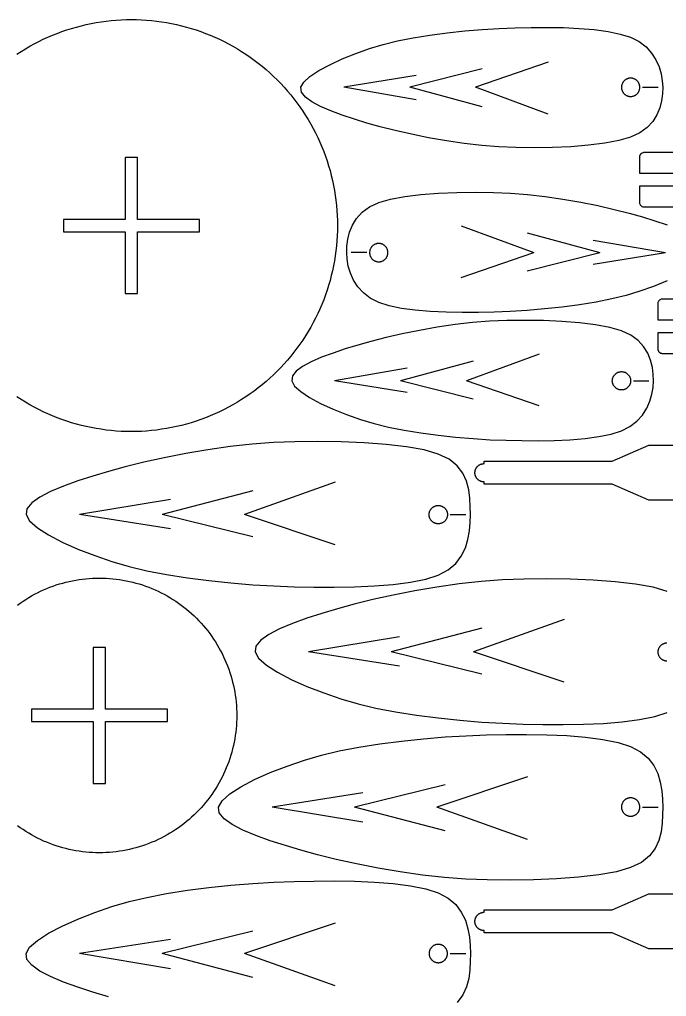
# Model space of a CAD drawing. Header units: millimetres. Extents: x 5 to 580, y 5 to 395.
# Drawn here: x 289.6 to 430.8, y 181.6 to 395 of the extents above; entities that cross this region are included whole.
import ezdxf

# ---------------------------------------------------------------- set-up
doc = ezdxf.new("R2010")
doc.units = ezdxf.units.MM
doc.layers.add('CUT', color=1, linetype='Continuous')
doc.layers.add('ENGRAVE', color=5, linetype='Continuous')

msp = doc.modelspace()

# ---------------------------------------------------------------- linework, layer by layer
at = {"layer": 'CUT'}
for points in [[(289, 387.42), (289.93, 388.02), (290.87, 388.6), (291.82, 389.15), (292.79, 389.69), (293.77, 390.2), (294.76, 390.68), (295.76, 391.14), (296.78, 391.57), (297.8, 391.98), (298.84, 392.37), (299.88, 392.73), (300.94, 393.06), (302, 393.37), (303.07, 393.65), (304.14, 393.91), (305.22, 394.14), (306.31, 394.34), (307.4, 394.51), (308.49, 394.66), (309.59, 394.78), (310.69, 394.88), (311.79, 394.95), (312.9, 394.99), (314, 395), (315.1, 394.99), (316.21, 394.95), (317.31, 394.88), (318.41, 394.78), (319.51, 394.66), (320.6, 394.51), (321.69, 394.34), (322.78, 394.14), (323.86, 393.91), (324.93, 393.65), (326, 393.37), (327.06, 393.06), (328.12, 392.73), (329.16, 392.37), (330.2, 391.98), (331.22, 391.57), (332.24, 391.14), (333.24, 390.68), (334.23, 390.2), (335.21, 389.69), (336.18, 389.15), (337.13, 388.6), (338.07, 388.02), (339, 387.42), (339.91, 386.79), (340.81, 386.14), (341.69, 385.48), (342.55, 384.79), (343.39, 384.07), (344.22, 383.34), (345.03, 382.59), (345.82, 381.82), (346.59, 381.03), (347.34, 380.22), (348.07, 379.39), (348.79, 378.55), (349.48, 377.69), (350.14, 376.81), (350.79, 375.91), (351.42, 375), (352.02, 374.07), (352.6, 373.13), (353.15, 372.18), (353.69, 371.21), (354.2, 370.23), (354.68, 369.24), (355.14, 368.24), (355.57, 367.22), (355.98, 366.2), (356.37, 365.16), (356.73, 364.12), (357.06, 363.06), (357.37, 362), (357.65, 360.93), (357.91, 359.86), (358.14, 358.78), (358.34, 357.69), (358.51, 356.6), (358.66, 355.51), (358.78, 354.41), (358.88, 353.31), (358.95, 352.21), (358.99, 351.1), (359, 350), (358.99, 348.9), (358.95, 347.79), (358.88, 346.69), (358.78, 345.59), (358.66, 344.49), (358.51, 343.4), (358.34, 342.31), (358.14, 341.22), (357.91, 340.14), (357.65, 339.07), (357.37, 338), (357.06, 336.94), (356.73, 335.88), (356.37, 334.84), (355.98, 333.8), (355.57, 332.78), (355.14, 331.76), (354.68, 330.76), (354.2, 329.77), (353.69, 328.79), (353.15, 327.82), (352.6, 326.87), (352.02, 325.93), (351.42, 325), (350.79, 324.09), (350.14, 323.19), (349.48, 322.31), (348.79, 321.45), (348.07, 320.61), (347.34, 319.78), (346.59, 318.97), (345.82, 318.18), (345.03, 317.41), (344.22, 316.66), (343.39, 315.93), (342.55, 315.21), (341.69, 314.52), (340.81, 313.86), (339.91, 313.21), (339, 312.58), (338.07, 311.98), (337.13, 311.4), (336.18, 310.85), (335.21, 310.31), (334.23, 309.8), (333.24, 309.32), (332.24, 308.86), (331.22, 308.43), (330.2, 308.02), (329.16, 307.63), (328.12, 307.27), (327.06, 306.94), (326, 306.63), (324.93, 306.35), (323.86, 306.09), (322.78, 305.86), (321.69, 305.66), (320.6, 305.49), (319.51, 305.34), (318.41, 305.22), (317.31, 305.12), (316.21, 305.05), (315.1, 305.01), (314, 305), (312.9, 305.01), (311.79, 305.05), (310.69, 305.12), (309.59, 305.22), (308.49, 305.34), (307.4, 305.49), (306.31, 305.66), (305.22, 305.86), (304.14, 306.09), (303.07, 306.35), (302, 306.63), (300.94, 306.94), (299.88, 307.27), (298.84, 307.63), (297.8, 308.02), (296.78, 308.43), (295.76, 308.86), (294.76, 309.32), (293.77, 309.8), (292.79, 310.31), (291.82, 310.85), (290.87, 311.4), (289.93, 311.98), (289, 312.58)], [(453, 361.35), (425, 361.35), (425, 365), (425, 365.1), (425.02, 365.2), (425.04, 365.29), (425.08, 365.38), (425.12, 365.47), (425.17, 365.56), (425.23, 365.63), (425.29, 365.71), (425.37, 365.77), (425.44, 365.83), (425.53, 365.88), (425.62, 365.92), (425.71, 365.96), (425.8, 365.98), (425.9, 366), (426, 366), (496.98, 366)], [(496.98, 354), (426, 354), (425.9, 354), (425.8, 354.02), (425.71, 354.04), (425.62, 354.08), (425.53, 354.12), (425.44, 354.17), (425.37, 354.23), (425.29, 354.29), (425.23, 354.37), (425.17, 354.44), (425.12, 354.53), (425.08, 354.62), (425.04, 354.71), (425.02, 354.8), (425, 354.9), (425, 355), (425, 358.65), (453, 358.65)], [(430.96, 337.89), (428.02, 336.7), (424.99, 335.64), (422, 334.73), (418.89, 333.96), (415.48, 333.28), (411.83, 332.69), (408.05, 332.19), (404.21, 331.78), (400.4, 331.46), (396.7, 331.23), (393.2, 331.09), (389.75, 331.02), (386.22, 331), (382.69, 331.06), (379.24, 331.22), (375.96, 331.49), (372.94, 331.89), (370.25, 332.45), (368, 333.17), (366.16, 334.11), (364.64, 335.28), (363.43, 336.62), (362.49, 338.08), (361.8, 339.61), (361.34, 341.15), (361.08, 342.66), (361, 344.09), (361.06, 345.51), (361.25, 347.03), (361.64, 348.57), (362.26, 350.1), (363.16, 351.56), (364.39, 352.9), (365.99, 354.07), (368, 355.01), (370.56, 355.74), (373.67, 356.32), (377.2, 356.76), (381.04, 357.06), (385.04, 357.23), (389.09, 357.29), (393.05, 357.24), (396.8, 357.09), (400.5, 356.81), (404.34, 356.36), (408.23, 355.79), (412.1, 355.11), (415.85, 354.35), (419.41, 353.54), (422.69, 352.71), (425.6, 351.89), (428.31, 351.05), (430.97, 350.16)], [(457, 329.35), (429, 329.35), (429, 333), (429, 333.1), (429.02, 333.2), (429.04, 333.29), (429.08, 333.38), (429.12, 333.47), (429.17, 333.56), (429.23, 333.63), (429.29, 333.71), (429.37, 333.77), (429.44, 333.83), (429.53, 333.88), (429.62, 333.92), (429.71, 333.96), (429.8, 333.98), (429.9, 334), (430, 334), (500.98, 334)], [(500.98, 322), (430, 322), (429.9, 322), (429.8, 322.02), (429.71, 322.04), (429.62, 322.08), (429.53, 322.12), (429.44, 322.17), (429.37, 322.23), (429.29, 322.29), (429.23, 322.37), (429.17, 322.44), (429.12, 322.53), (429.08, 322.62), (429.04, 322.71), (429.02, 322.8), (429, 322.9), (429, 323), (429, 326.65), (457, 326.65)], [(513, 290), (427, 290), (419, 293.5), (391, 293.5), (391, 294), (390.93, 294), (390.87, 294), (390.8, 294.01), (390.74, 294.02), (390.67, 294.03), (390.61, 294.04), (390.55, 294.05), (390.48, 294.07), (390.42, 294.09), (390.36, 294.11), (390.3, 294.13), (390.23, 294.15), (390.17, 294.18), (390.12, 294.21), (390.06, 294.24), (390, 294.27), (389.94, 294.3), (389.89, 294.34), (389.84, 294.37), (389.78, 294.41), (389.73, 294.45), (389.68, 294.5), (389.63, 294.54), (389.59, 294.59), (389.54, 294.63), (389.5, 294.68), (389.45, 294.73), (389.41, 294.78), (389.37, 294.84), (389.34, 294.89), (389.3, 294.94), (389.27, 295), (389.24, 295.06), (389.21, 295.12), (389.18, 295.17), (389.15, 295.23), (389.13, 295.3), (389.11, 295.36), (389.09, 295.42), (389.07, 295.48), (389.05, 295.55), (389.04, 295.61), (389.03, 295.67), (389.02, 295.74), (389.01, 295.8), (389, 295.87), (389, 295.93), (389, 296), (389, 296.07), (389, 296.13), (389.01, 296.2), (389.02, 296.26), (389.03, 296.33), (389.04, 296.39), (389.05, 296.45), (389.07, 296.52), (389.09, 296.58), (389.11, 296.64), (389.13, 296.7), (389.15, 296.77), (389.18, 296.83), (389.21, 296.88), (389.24, 296.94), (389.27, 297), (389.3, 297.06), (389.34, 297.11), (389.37, 297.16), (389.41, 297.22), (389.45, 297.27), (389.5, 297.32), (389.54, 297.37), (389.59, 297.41), (389.63, 297.46), (389.68, 297.5), (389.73, 297.55), (389.78, 297.59), (389.84, 297.63), (389.89, 297.66), (389.94, 297.7), (390, 297.73), (390.06, 297.76), (390.12, 297.79), (390.17, 297.82), (390.23, 297.85), (390.3, 297.87), (390.36, 297.89), (390.42, 297.91), (390.48, 297.93), (390.55, 297.95), (390.61, 297.96), (390.67, 297.97), (390.74, 297.98), (390.8, 297.99), (390.87, 298), (390.93, 298), (391, 298), (391, 298.5), (419, 298.5), (427, 302), (513, 302)], [(289.13, 267.1), (289.73, 267.53), (290.33, 267.94), (290.95, 268.35), (291.58, 268.73), (292.21, 269.1), (292.86, 269.46), (293.51, 269.8), (294.17, 270.12), (294.84, 270.43), (295.52, 270.72), (296.2, 270.99), (296.89, 271.25), (297.59, 271.49), (298.29, 271.71), (299, 271.91), (299.71, 272.1), (300.43, 272.27), (301.15, 272.42), (301.87, 272.56), (302.6, 272.68), (303.33, 272.77), (304.06, 272.86), (304.79, 272.92), (305.53, 272.96), (306.26, 272.99), (307, 273), (307.74, 272.99), (308.47, 272.96), (309.21, 272.92), (309.94, 272.86), (310.67, 272.77), (311.4, 272.68), (312.13, 272.56), (312.85, 272.42), (313.57, 272.27), (314.29, 272.1), (315, 271.91), (315.71, 271.71), (316.41, 271.49), (317.11, 271.25), (317.8, 270.99), (318.48, 270.72), (319.16, 270.43), (319.83, 270.12), (320.49, 269.8), (321.14, 269.46), (321.79, 269.1), (322.42, 268.73), (323.05, 268.35), (323.67, 267.94), (324.27, 267.53), (324.87, 267.1), (325.46, 266.65), (326.03, 266.19), (326.6, 265.72), (327.15, 265.23), (327.69, 264.73), (328.21, 264.21), (328.73, 263.69), (329.23, 263.15), (329.72, 262.6), (330.19, 262.03), (330.65, 261.46), (331.1, 260.87), (331.53, 260.27), (331.94, 259.67), (332.35, 259.05), (332.73, 258.42), (333.1, 257.79), (333.46, 257.14), (333.8, 256.49), (334.12, 255.83), (334.43, 255.16), (334.72, 254.48), (334.99, 253.8), (335.25, 253.11), (335.49, 252.41), (335.71, 251.71), (335.91, 251), (336.1, 250.29), (336.27, 249.57), (336.42, 248.85), (336.56, 248.13), (336.68, 247.4), (336.77, 246.67), (336.86, 245.94), (336.92, 245.21), (336.96, 244.47), (336.99, 243.74), (337, 243), (336.99, 242.26), (336.96, 241.53), (336.92, 240.79), (336.86, 240.06), (336.77, 239.33), (336.68, 238.6), (336.56, 237.87), (336.42, 237.15), (336.27, 236.43), (336.1, 235.71), (335.91, 235), (335.71, 234.29), (335.49, 233.59), (335.25, 232.89), (334.99, 232.2), (334.72, 231.52), (334.43, 230.84), (334.12, 230.17), (333.8, 229.51), (333.46, 228.86), (333.1, 228.21), (332.73, 227.58), (332.35, 226.95), (331.94, 226.33), (331.53, 225.73), (331.1, 225.13), (330.65, 224.54), (330.19, 223.97), (329.72, 223.4), (329.23, 222.85), (328.73, 222.31), (328.21, 221.79), (327.69, 221.27), (327.15, 220.77), (326.6, 220.28), (326.03, 219.81), (325.46, 219.35), (324.87, 218.9), (324.27, 218.47), (323.67, 218.06), (323.05, 217.65), (322.42, 217.27), (321.79, 216.9), (321.14, 216.54), (320.49, 216.2), (319.83, 215.88), (319.16, 215.57), (318.48, 215.28), (317.8, 215.01), (317.11, 214.75), (316.41, 214.51), (315.71, 214.29), (315, 214.09), (314.29, 213.9), (313.57, 213.73), (312.85, 213.58), (312.13, 213.44), (311.4, 213.32), (310.67, 213.23), (309.94, 213.14), (309.21, 213.08), (308.47, 213.04), (307.74, 213.01), (307, 213), (306.26, 213.01), (305.53, 213.04), (304.79, 213.08), (304.06, 213.14), (303.33, 213.23), (302.6, 213.32), (301.87, 213.44), (301.15, 213.58), (300.43, 213.73), (299.71, 213.9), (299, 214.09), (298.29, 214.29), (297.59, 214.51), (296.89, 214.75), (296.2, 215.01), (295.52, 215.28), (294.84, 215.57), (294.17, 215.88), (293.51, 216.2), (292.86, 216.54), (292.21, 216.9), (291.58, 217.27), (290.95, 217.65), (290.33, 218.06), (289.73, 218.47), (289.13, 218.9)], [(431, 270.09), (427.89, 270.98), (424.04, 271.68), (419.62, 272.21), (414.81, 272.57), (409.77, 272.78), (404.68, 272.85), (399.7, 272.79), (395, 272.61), (390.38, 272.26), (385.58, 271.73), (380.71, 271.03), (375.88, 270.21), (371.18, 269.29), (366.73, 268.31), (362.64, 267.31), (359, 266.31), (355.61, 265.29), (352.29, 264.21), (349.15, 263.08), (346.34, 261.9), (343.99, 260.68), (342.23, 259.43), (341.19, 258.15), (341, 256.86), (341.78, 255.48), (343.46, 253.99), (345.88, 252.44), (348.88, 250.87), (352.29, 249.35), (355.98, 247.91), (359.76, 246.62), (363.5, 245.52), (367.38, 244.59), (371.66, 243.77), (376.21, 243.05), (380.94, 242.45), (385.74, 241.95), (390.5, 241.56), (395.12, 241.28), (399.5, 241.11), (403.82, 241.02), (408.27, 241), (412.72, 241.08), (417.06, 241.27), (421.18, 241.59), (424.95, 242.08), (428.27, 242.75), (431, 243.63)], [(430.9, 254.86), (430.8, 254.87), (430.71, 254.88), (430.61, 254.9), (430.51, 254.92), (430.42, 254.94), (430.33, 254.98), (430.23, 255.01), (430.14, 255.05), (430.06, 255.09), (429.97, 255.14), (429.89, 255.2), (429.81, 255.25), (429.73, 255.31), (429.66, 255.38), (429.59, 255.44), (429.52, 255.52), (429.45, 255.59), (429.39, 255.67), (429.34, 255.75), (429.28, 255.83), (429.24, 255.92), (429.19, 256), (429.15, 256.09), (429.12, 256.18), (429.09, 256.28), (429.06, 256.37), (429.04, 256.47), (429.02, 256.56), (429.01, 256.66), (429, 256.76), (429, 256.86), (429, 256.96), (429.01, 257.05), (429.02, 257.15), (429.04, 257.25), (429.06, 257.34), (429.09, 257.44), (429.12, 257.53), (429.15, 257.62), (429.19, 257.71), (429.24, 257.8), (429.28, 257.89), (429.34, 257.97), (429.39, 258.05), (429.45, 258.13), (429.52, 258.2), (429.59, 258.27), (429.66, 258.34), (429.73, 258.4), (429.81, 258.46), (429.89, 258.52), (429.97, 258.57), (430.06, 258.62), (430.14, 258.67), (430.23, 258.71), (430.33, 258.74), (430.42, 258.77), (430.51, 258.8), (430.61, 258.82), (430.71, 258.84), (430.8, 258.85), (430.9, 258.86)], [(309, 181.54), (305.61, 182.56), (302.29, 183.64), (299.15, 184.77), (296.34, 185.95), (293.99, 187.17), (292.23, 188.42), (291.19, 189.7), (291, 190.99), (291.78, 192.37), (293.46, 193.86), (295.88, 195.41), (298.88, 196.98), (302.29, 198.5), (305.98, 199.94), (309.76, 201.23), (313.5, 202.33), (317.38, 203.26), (321.66, 204.08), (326.21, 204.8), (330.94, 205.4), (335.74, 205.9), (340.5, 206.29), (345.12, 206.57), (349.5, 206.74), (353.82, 206.83), (358.27, 206.85), (362.72, 206.77), (367.06, 206.58), (371.18, 206.26), (374.95, 205.77), (378.27, 205.1), (381, 204.22), (383.14, 203.08), (384.8, 201.67), (386.03, 200.04), (386.91, 198.28), (387.48, 196.42), (387.81, 194.55), (387.96, 192.72), (388, 190.99), (387.99, 189.26), (387.91, 187.43), (387.67, 185.56), (387.19, 183.71), (386.36, 181.94), (385.12, 180.32)], [(513, 192), (427, 192), (419, 195.5), (391, 195.5), (391, 196), (390.93, 196), (390.87, 196), (390.8, 196.01), (390.74, 196.02), (390.67, 196.03), (390.61, 196.04), (390.55, 196.05), (390.48, 196.07), (390.42, 196.09), (390.36, 196.11), (390.3, 196.13), (390.23, 196.15), (390.17, 196.18), (390.12, 196.21), (390.06, 196.24), (390, 196.27), (389.94, 196.3), (389.89, 196.34), (389.84, 196.37), (389.78, 196.41), (389.73, 196.45), (389.68, 196.5), (389.63, 196.54), (389.59, 196.59), (389.54, 196.63), (389.5, 196.68), (389.45, 196.73), (389.41, 196.78), (389.37, 196.84), (389.34, 196.89), (389.3, 196.94), (389.27, 197), (389.24, 197.06), (389.21, 197.12), (389.18, 197.17), (389.15, 197.23), (389.13, 197.3), (389.11, 197.36), (389.09, 197.42), (389.07, 197.48), (389.05, 197.55), (389.04, 197.61), (389.03, 197.67), (389.02, 197.74), (389.01, 197.8), (389, 197.87), (389, 197.93), (389, 198), (389, 198.07), (389, 198.13), (389.01, 198.2), (389.02, 198.26), (389.03, 198.33), (389.04, 198.39), (389.05, 198.45), (389.07, 198.52), (389.09, 198.58), (389.11, 198.64), (389.13, 198.7), (389.15, 198.77), (389.18, 198.83), (389.21, 198.88), (389.24, 198.94), (389.27, 199), (389.3, 199.06), (389.34, 199.11), (389.37, 199.16), (389.41, 199.22), (389.45, 199.27), (389.5, 199.32), (389.54, 199.37), (389.59, 199.41), (389.63, 199.46), (389.68, 199.5), (389.73, 199.55), (389.78, 199.59), (389.84, 199.63), (389.89, 199.66), (389.94, 199.7), (390, 199.73), (390.06, 199.76), (390.12, 199.79), (390.17, 199.82), (390.23, 199.85), (390.3, 199.87), (390.36, 199.89), (390.42, 199.91), (390.48, 199.93), (390.55, 199.95), (390.61, 199.96), (390.67, 199.97), (390.74, 199.98), (390.8, 199.99), (390.87, 200), (390.93, 200), (391, 200), (391, 200.5), (419, 200.5), (427, 204), (513, 204)]]:
    msp.add_lwpolyline(points, dxfattribs=at)
for points in [[(401.25, 393.27), (404.78, 393.29), (408.31, 393.23), (411.76, 393.07), (415.04, 392.8), (418.06, 392.39), (420.75, 391.84), (423, 391.12), (424.84, 390.18), (426.36, 389.01), (427.57, 387.67), (428.51, 386.21), (429.2, 384.68), (429.66, 383.14), (429.92, 381.62), (430, 380.2), (429.94, 378.77), (429.75, 377.26), (429.36, 375.72), (428.74, 374.19), (427.84, 372.73), (426.61, 371.39), (425.01, 370.22), (423, 369.28), (420.44, 368.55), (417.33, 367.97), (413.8, 367.53), (409.96, 367.23), (405.96, 367.06), (401.91, 367), (397.95, 367.05), (394.2, 367.2), (390.5, 367.48), (386.66, 367.93), (382.77, 368.5), (378.9, 369.18), (375.15, 369.94), (371.59, 370.75), (368.31, 371.57), (365.4, 372.4), (362.69, 373.24), (360.03, 374.13), (357.52, 375.07), (355.27, 376.04), (353.39, 377.05), (351.98, 378.08), (351.15, 379.13), (351, 380.2), (351.63, 381.33), (352.97, 382.56), (354.9, 383.85), (357.3, 385.14), (360.04, 386.4), (362.98, 387.58), (366.01, 388.65), (369, 389.56), (372.11, 390.33), (375.52, 391.01), (379.17, 391.59), (382.95, 392.09), (386.79, 392.5), (390.6, 392.83), (394.3, 393.06), (397.8, 393.2)], [(421, 380.1), (421.01, 380), (421.02, 379.91), (421.04, 379.81), (421.06, 379.71), (421.09, 379.62), (421.12, 379.53), (421.15, 379.43), (421.19, 379.34), (421.24, 379.26), (421.28, 379.17), (421.34, 379.09), (421.39, 379.01), (421.45, 378.93), (421.52, 378.86), (421.59, 378.78), (421.66, 378.72), (421.73, 378.65), (421.81, 378.59), (421.89, 378.54), (421.97, 378.48), (422.06, 378.44), (422.14, 378.39), (422.23, 378.35), (422.33, 378.32), (422.42, 378.29), (422.51, 378.26), (422.61, 378.24), (422.71, 378.22), (422.8, 378.21), (422.9, 378.2), (423, 378.2), (423.1, 378.2), (423.2, 378.21), (423.29, 378.22), (423.39, 378.24), (423.49, 378.26), (423.58, 378.29), (423.67, 378.32), (423.77, 378.35), (423.86, 378.39), (423.94, 378.44), (424.03, 378.48), (424.11, 378.54), (424.19, 378.59), (424.27, 378.65), (424.34, 378.72), (424.41, 378.78), (424.48, 378.86), (424.55, 378.93), (424.61, 379.01), (424.66, 379.09), (424.72, 379.17), (424.76, 379.26), (424.81, 379.34), (424.85, 379.43), (424.88, 379.53), (424.91, 379.62), (424.94, 379.71), (424.96, 379.81), (424.98, 379.91), (424.99, 380), (425, 380.1), (425, 380.2), (425, 380.3), (424.99, 380.4), (424.98, 380.49), (424.96, 380.59), (424.94, 380.69), (424.91, 380.78), (424.88, 380.87), (424.85, 380.96), (424.81, 381.05), (424.76, 381.14), (424.72, 381.23), (424.66, 381.31), (424.61, 381.39), (424.55, 381.47), (424.48, 381.54), (424.41, 381.61), (424.34, 381.68), (424.27, 381.75), (424.19, 381.81), (424.11, 381.86), (424.03, 381.91), (423.94, 381.96), (423.86, 382.01), (423.77, 382.05), (423.67, 382.08), (423.58, 382.11), (423.49, 382.14), (423.39, 382.16), (423.29, 382.18), (423.2, 382.19), (423.1, 382.2), (423, 382.2), (422.9, 382.2), (422.8, 382.19), (422.71, 382.18), (422.61, 382.16), (422.51, 382.14), (422.42, 382.11), (422.33, 382.08), (422.23, 382.05), (422.14, 382.01), (422.06, 381.96), (421.97, 381.91), (421.89, 381.86), (421.81, 381.81), (421.73, 381.75), (421.66, 381.68), (421.59, 381.61), (421.52, 381.54), (421.45, 381.47), (421.39, 381.39), (421.34, 381.31), (421.28, 381.23), (421.24, 381.14), (421.19, 381.05), (421.15, 380.96), (421.12, 380.87), (421.09, 380.78), (421.06, 380.69), (421.04, 380.59), (421.02, 380.49), (421.01, 380.4), (421, 380.3), (421, 380.2)], [(315.35, 351.35), (315.35, 364.85), (312.65, 364.85), (312.65, 351.35), (299.15, 351.35), (299.15, 348.65), (312.65, 348.65), (312.65, 335.15), (315.35, 335.15), (315.35, 348.65), (328.85, 348.65), (328.85, 351.35)], [(370, 344.19), (369.99, 344.29), (369.98, 344.38), (369.96, 344.48), (369.94, 344.58), (369.91, 344.67), (369.88, 344.76), (369.85, 344.85), (369.81, 344.94), (369.76, 345.03), (369.72, 345.12), (369.66, 345.2), (369.61, 345.28), (369.55, 345.36), (369.48, 345.43), (369.41, 345.5), (369.34, 345.57), (369.27, 345.64), (369.19, 345.7), (369.11, 345.75), (369.03, 345.8), (368.94, 345.85), (368.86, 345.9), (368.77, 345.94), (368.67, 345.97), (368.58, 346), (368.49, 346.03), (368.39, 346.05), (368.29, 346.07), (368.2, 346.08), (368.1, 346.09), (368, 346.09), (367.9, 346.09), (367.8, 346.08), (367.71, 346.07), (367.61, 346.05), (367.51, 346.03), (367.42, 346), (367.33, 345.97), (367.23, 345.94), (367.14, 345.9), (367.06, 345.85), (366.97, 345.8), (366.89, 345.75), (366.81, 345.7), (366.73, 345.64), (366.66, 345.57), (366.59, 345.5), (366.52, 345.43), (366.45, 345.36), (366.39, 345.28), (366.34, 345.2), (366.28, 345.12), (366.24, 345.03), (366.19, 344.94), (366.15, 344.85), (366.12, 344.76), (366.09, 344.67), (366.06, 344.58), (366.04, 344.48), (366.02, 344.38), (366.01, 344.29), (366, 344.19), (366, 344.09), (366, 343.99), (366.01, 343.89), (366.02, 343.8), (366.04, 343.7), (366.06, 343.6), (366.09, 343.51), (366.12, 343.42), (366.15, 343.32), (366.19, 343.23), (366.24, 343.15), (366.28, 343.06), (366.34, 342.98), (366.39, 342.9), (366.45, 342.82), (366.52, 342.75), (366.59, 342.68), (366.66, 342.61), (366.73, 342.54), (366.81, 342.48), (366.89, 342.43), (366.97, 342.37), (367.06, 342.33), (367.14, 342.28), (367.23, 342.24), (367.33, 342.21), (367.42, 342.18), (367.51, 342.15), (367.61, 342.13), (367.71, 342.11), (367.8, 342.1), (367.9, 342.09), (368, 342.09), (368.1, 342.09), (368.2, 342.1), (368.29, 342.11), (368.39, 342.13), (368.49, 342.15), (368.58, 342.18), (368.67, 342.21), (368.77, 342.24), (368.86, 342.28), (368.94, 342.33), (369.03, 342.37), (369.11, 342.43), (369.19, 342.48), (369.27, 342.54), (369.34, 342.61), (369.41, 342.68), (369.48, 342.75), (369.55, 342.82), (369.61, 342.9), (369.66, 342.98), (369.72, 343.06), (369.76, 343.15), (369.81, 343.23), (369.85, 343.32), (369.88, 343.42), (369.91, 343.51), (369.94, 343.6), (369.96, 343.7), (369.98, 343.8), (369.99, 343.89), (370, 343.99), (370, 344.09)], [(399.25, 303.02), (402.78, 303), (406.31, 303.06), (409.76, 303.22), (413.04, 303.49), (416.06, 303.89), (418.75, 304.45), (421, 305.17), (422.84, 306.11), (424.36, 307.28), (425.57, 308.62), (426.51, 310.08), (427.2, 311.61), (427.66, 313.15), (427.92, 314.66), (428, 316.09), (427.94, 317.51), (427.75, 319.03), (427.36, 320.57), (426.74, 322.1), (425.84, 323.56), (424.61, 324.9), (423.01, 326.07), (421, 327.01), (418.44, 327.74), (415.33, 328.32), (411.8, 328.76), (407.96, 329.06), (403.96, 329.23), (399.91, 329.29), (395.95, 329.24), (392.2, 329.09), (388.5, 328.81), (384.66, 328.36), (380.77, 327.79), (376.9, 327.11), (373.15, 326.35), (369.59, 325.54), (366.31, 324.71), (363.4, 323.89), (360.69, 323.05), (358.03, 322.16), (355.52, 321.22), (353.27, 320.25), (351.39, 319.24), (349.98, 318.21), (349.15, 317.16), (349, 316.09), (349.63, 314.95), (350.97, 313.73), (352.9, 312.44), (355.3, 311.15), (358.04, 309.89), (360.98, 308.7), (364.01, 307.64), (367, 306.73), (370.11, 305.96), (373.52, 305.28), (377.17, 304.69), (380.95, 304.19), (384.79, 303.78), (388.6, 303.46), (392.3, 303.23), (395.8, 303.09)], [(419, 316.19), (419.01, 316.29), (419.02, 316.38), (419.04, 316.48), (419.06, 316.58), (419.09, 316.67), (419.12, 316.76), (419.15, 316.85), (419.19, 316.94), (419.24, 317.03), (419.28, 317.12), (419.34, 317.2), (419.39, 317.28), (419.45, 317.36), (419.52, 317.43), (419.59, 317.5), (419.66, 317.57), (419.73, 317.64), (419.81, 317.7), (419.89, 317.75), (419.97, 317.8), (420.06, 317.85), (420.14, 317.9), (420.23, 317.94), (420.33, 317.97), (420.42, 318), (420.51, 318.03), (420.61, 318.05), (420.71, 318.07), (420.8, 318.08), (420.9, 318.09), (421, 318.09), (421.1, 318.09), (421.2, 318.08), (421.29, 318.07), (421.39, 318.05), (421.49, 318.03), (421.58, 318), (421.67, 317.97), (421.77, 317.94), (421.86, 317.9), (421.94, 317.85), (422.03, 317.8), (422.11, 317.75), (422.19, 317.7), (422.27, 317.64), (422.34, 317.57), (422.41, 317.5), (422.48, 317.43), (422.55, 317.36), (422.61, 317.28), (422.66, 317.2), (422.72, 317.12), (422.76, 317.03), (422.81, 316.94), (422.85, 316.85), (422.88, 316.76), (422.91, 316.67), (422.94, 316.58), (422.96, 316.48), (422.98, 316.38), (422.99, 316.29), (423, 316.19), (423, 316.09), (423, 315.99), (422.99, 315.89), (422.98, 315.8), (422.96, 315.7), (422.94, 315.6), (422.91, 315.51), (422.88, 315.42), (422.85, 315.32), (422.81, 315.23), (422.76, 315.15), (422.72, 315.06), (422.66, 314.98), (422.61, 314.9), (422.55, 314.82), (422.48, 314.75), (422.41, 314.68), (422.34, 314.61), (422.27, 314.54), (422.19, 314.48), (422.11, 314.43), (422.03, 314.37), (421.94, 314.33), (421.86, 314.28), (421.77, 314.24), (421.67, 314.21), (421.58, 314.18), (421.49, 314.15), (421.39, 314.13), (421.29, 314.11), (421.2, 314.1), (421.1, 314.09), (421, 314.09), (420.9, 314.09), (420.8, 314.1), (420.71, 314.11), (420.61, 314.13), (420.51, 314.15), (420.42, 314.18), (420.33, 314.21), (420.23, 314.24), (420.14, 314.28), (420.06, 314.33), (419.97, 314.37), (419.89, 314.43), (419.81, 314.48), (419.73, 314.54), (419.66, 314.61), (419.59, 314.68), (419.52, 314.75), (419.45, 314.82), (419.39, 314.9), (419.34, 314.98), (419.28, 315.06), (419.24, 315.15), (419.19, 315.23), (419.15, 315.32), (419.12, 315.42), (419.09, 315.51), (419.06, 315.6), (419.04, 315.7), (419.02, 315.8), (419.01, 315.89), (419, 315.99), (419, 316.09)], [(353.82, 271.02), (358.27, 271), (362.72, 271.08), (367.06, 271.27), (371.18, 271.59), (374.95, 272.08), (378.27, 272.75), (381, 273.63), (383.14, 274.77), (384.8, 276.18), (386.03, 277.81), (386.91, 279.57), (387.48, 281.43), (387.81, 283.3), (387.96, 285.13), (388, 286.86), (387.99, 288.59), (387.91, 290.42), (387.67, 292.29), (387.19, 294.14), (386.36, 295.91), (385.12, 297.53), (383.36, 298.95), (381, 300.09), (377.89, 300.98), (374.04, 301.68), (369.62, 302.21), (364.81, 302.57), (359.77, 302.78), (354.68, 302.85), (349.7, 302.79), (345, 302.61), (340.38, 302.26), (335.58, 301.73), (330.71, 301.03), (325.88, 300.21), (321.18, 299.29), (316.73, 298.31), (312.64, 297.31), (309, 296.31), (305.61, 295.29), (302.29, 294.21), (299.15, 293.08), (296.34, 291.9), (293.99, 290.68), (292.23, 289.43), (291.19, 288.15), (291, 286.86), (291.78, 285.48), (293.46, 283.99), (295.88, 282.44), (298.88, 280.87), (302.29, 279.35), (305.98, 277.91), (309.76, 276.62), (313.5, 275.52), (317.38, 274.59), (321.66, 273.77), (326.21, 273.05), (330.94, 272.45), (335.74, 271.95), (340.5, 271.56), (345.12, 271.28), (349.5, 271.11)], [(379, 286.96), (379.01, 287.05), (379.02, 287.15), (379.04, 287.25), (379.06, 287.34), (379.09, 287.44), (379.12, 287.53), (379.15, 287.62), (379.19, 287.71), (379.24, 287.8), (379.28, 287.89), (379.34, 287.97), (379.39, 288.05), (379.45, 288.13), (379.52, 288.2), (379.59, 288.27), (379.66, 288.34), (379.73, 288.4), (379.81, 288.46), (379.89, 288.52), (379.97, 288.57), (380.06, 288.62), (380.14, 288.67), (380.23, 288.71), (380.33, 288.74), (380.42, 288.77), (380.51, 288.8), (380.61, 288.82), (380.71, 288.84), (380.8, 288.85), (380.9, 288.86), (381, 288.86), (381.1, 288.86), (381.2, 288.85), (381.29, 288.84), (381.39, 288.82), (381.49, 288.8), (381.58, 288.77), (381.67, 288.74), (381.77, 288.71), (381.86, 288.67), (381.94, 288.62), (382.03, 288.57), (382.11, 288.52), (382.19, 288.46), (382.27, 288.4), (382.34, 288.34), (382.41, 288.27), (382.48, 288.2), (382.55, 288.13), (382.61, 288.05), (382.66, 287.97), (382.72, 287.89), (382.76, 287.8), (382.81, 287.71), (382.85, 287.62), (382.88, 287.53), (382.91, 287.44), (382.94, 287.34), (382.96, 287.25), (382.98, 287.15), (382.99, 287.05), (383, 286.96), (383, 286.86), (383, 286.76), (382.99, 286.66), (382.98, 286.56), (382.96, 286.47), (382.94, 286.37), (382.91, 286.28), (382.88, 286.18), (382.85, 286.09), (382.81, 286), (382.76, 285.92), (382.72, 285.83), (382.66, 285.75), (382.61, 285.67), (382.55, 285.59), (382.48, 285.52), (382.41, 285.44), (382.34, 285.38), (382.27, 285.31), (382.19, 285.25), (382.11, 285.2), (382.03, 285.14), (381.94, 285.09), (381.86, 285.05), (381.77, 285.01), (381.67, 284.98), (381.58, 284.94), (381.49, 284.92), (381.39, 284.9), (381.29, 284.88), (381.2, 284.87), (381.1, 284.86), (381, 284.86), (380.9, 284.86), (380.8, 284.87), (380.71, 284.88), (380.61, 284.9), (380.51, 284.92), (380.42, 284.94), (380.33, 284.98), (380.23, 285.01), (380.14, 285.05), (380.06, 285.09), (379.97, 285.14), (379.89, 285.2), (379.81, 285.25), (379.73, 285.31), (379.66, 285.38), (379.59, 285.44), (379.52, 285.52), (379.45, 285.59), (379.39, 285.67), (379.34, 285.75), (379.28, 285.83), (379.24, 285.92), (379.19, 286), (379.15, 286.09), (379.12, 286.18), (379.09, 286.28), (379.06, 286.37), (379.04, 286.47), (379.02, 286.56), (379.01, 286.66), (379, 286.76), (379, 286.86)], [(308.35, 244.35), (308.35, 257.85), (305.65, 257.85), (305.65, 244.35), (292.15, 244.35), (292.15, 241.65), (305.65, 241.65), (305.65, 228.15), (308.35, 228.15), (308.35, 241.65), (321.85, 241.65), (321.85, 244.35)], [(395.82, 238.83), (400.27, 238.85), (404.72, 238.77), (409.06, 238.58), (413.18, 238.26), (416.95, 237.77), (420.27, 237.1), (423, 236.22), (425.14, 235.08), (426.8, 233.67), (428.03, 232.04), (428.91, 230.28), (429.48, 228.42), (429.81, 226.55), (429.96, 224.72), (430, 222.99), (429.99, 221.26), (429.91, 219.43), (429.67, 217.56), (429.19, 215.71), (428.36, 213.94), (427.12, 212.32), (425.36, 210.9), (423, 209.76), (419.89, 208.87), (416.04, 208.17), (411.62, 207.64), (406.81, 207.28), (401.77, 207.07), (396.68, 207), (391.7, 207.06), (387, 207.24), (382.38, 207.59), (377.58, 208.12), (372.71, 208.82), (367.88, 209.64), (363.18, 210.56), (358.73, 211.54), (354.64, 212.54), (351, 213.54), (347.61, 214.56), (344.29, 215.64), (341.15, 216.77), (338.34, 217.95), (335.99, 219.17), (334.23, 220.42), (333.19, 221.7), (333, 222.99), (333.78, 224.37), (335.46, 225.86), (337.88, 227.41), (340.88, 228.98), (344.29, 230.5), (347.98, 231.94), (351.76, 233.23), (355.5, 234.33), (359.38, 235.26), (363.66, 236.08), (368.21, 236.8), (372.94, 237.4), (377.74, 237.9), (382.5, 238.29), (387.12, 238.57), (391.5, 238.74)], [(421, 222.89), (421.01, 222.8), (421.02, 222.7), (421.04, 222.6), (421.06, 222.51), (421.09, 222.41), (421.12, 222.32), (421.15, 222.23), (421.19, 222.14), (421.24, 222.05), (421.28, 221.96), (421.34, 221.88), (421.39, 221.8), (421.45, 221.72), (421.52, 221.65), (421.59, 221.58), (421.66, 221.51), (421.73, 221.45), (421.81, 221.38), (421.89, 221.33), (421.97, 221.28), (422.06, 221.23), (422.14, 221.18), (422.23, 221.14), (422.33, 221.11), (422.42, 221.08), (422.51, 221.05), (422.61, 221.03), (422.71, 221.01), (422.8, 221), (422.9, 220.99), (423, 220.99), (423.1, 220.99), (423.2, 221), (423.29, 221.01), (423.39, 221.03), (423.49, 221.05), (423.58, 221.08), (423.67, 221.11), (423.77, 221.14), (423.86, 221.18), (423.94, 221.23), (424.03, 221.28), (424.11, 221.33), (424.19, 221.38), (424.27, 221.45), (424.34, 221.51), (424.41, 221.58), (424.48, 221.65), (424.55, 221.72), (424.61, 221.8), (424.66, 221.88), (424.72, 221.96), (424.76, 222.05), (424.81, 222.14), (424.85, 222.23), (424.88, 222.32), (424.91, 222.41), (424.94, 222.51), (424.96, 222.6), (424.98, 222.7), (424.99, 222.8), (425, 222.89), (425, 222.99), (425, 223.09), (424.99, 223.19), (424.98, 223.28), (424.96, 223.38), (424.94, 223.48), (424.91, 223.57), (424.88, 223.66), (424.85, 223.76), (424.81, 223.85), (424.76, 223.93), (424.72, 224.02), (424.66, 224.1), (424.61, 224.18), (424.55, 224.26), (424.48, 224.33), (424.41, 224.41), (424.34, 224.47), (424.27, 224.54), (424.19, 224.6), (424.11, 224.65), (424.03, 224.71), (423.94, 224.76), (423.86, 224.8), (423.77, 224.84), (423.67, 224.87), (423.58, 224.91), (423.49, 224.93), (423.39, 224.95), (423.29, 224.97), (423.2, 224.98), (423.1, 224.99), (423, 224.99), (422.9, 224.99), (422.8, 224.98), (422.71, 224.97), (422.61, 224.95), (422.51, 224.93), (422.42, 224.91), (422.33, 224.87), (422.23, 224.84), (422.14, 224.8), (422.06, 224.76), (421.97, 224.71), (421.89, 224.65), (421.81, 224.6), (421.73, 224.54), (421.66, 224.47), (421.59, 224.41), (421.52, 224.33), (421.45, 224.26), (421.39, 224.18), (421.34, 224.1), (421.28, 224.02), (421.24, 223.93), (421.19, 223.85), (421.15, 223.76), (421.12, 223.66), (421.09, 223.57), (421.06, 223.48), (421.04, 223.38), (421.02, 223.28), (421.01, 223.19), (421, 223.09), (421, 222.99)], [(379, 190.89), (379.01, 190.8), (379.02, 190.7), (379.04, 190.6), (379.06, 190.51), (379.09, 190.41), (379.12, 190.32), (379.15, 190.23), (379.19, 190.14), (379.24, 190.05), (379.28, 189.96), (379.34, 189.88), (379.39, 189.8), (379.45, 189.72), (379.52, 189.65), (379.59, 189.58), (379.66, 189.51), (379.73, 189.45), (379.81, 189.38), (379.89, 189.33), (379.97, 189.28), (380.06, 189.23), (380.14, 189.18), (380.23, 189.14), (380.33, 189.11), (380.42, 189.08), (380.51, 189.05), (380.61, 189.03), (380.71, 189.01), (380.8, 189), (380.9, 188.99), (381, 188.99), (381.1, 188.99), (381.2, 189), (381.29, 189.01), (381.39, 189.03), (381.49, 189.05), (381.58, 189.08), (381.67, 189.11), (381.77, 189.14), (381.86, 189.18), (381.94, 189.23), (382.03, 189.28), (382.11, 189.33), (382.19, 189.38), (382.27, 189.45), (382.34, 189.51), (382.41, 189.58), (382.48, 189.65), (382.55, 189.72), (382.61, 189.8), (382.66, 189.88), (382.72, 189.96), (382.76, 190.05), (382.81, 190.14), (382.85, 190.23), (382.88, 190.32), (382.91, 190.41), (382.94, 190.51), (382.96, 190.6), (382.98, 190.7), (382.99, 190.8), (383, 190.89), (383, 190.99), (383, 191.09), (382.99, 191.19), (382.98, 191.28), (382.96, 191.38), (382.94, 191.48), (382.91, 191.57), (382.88, 191.66), (382.85, 191.76), (382.81, 191.85), (382.76, 191.93), (382.72, 192.02), (382.66, 192.1), (382.61, 192.18), (382.55, 192.26), (382.48, 192.33), (382.41, 192.41), (382.34, 192.47), (382.27, 192.54), (382.19, 192.6), (382.11, 192.65), (382.03, 192.71), (381.94, 192.76), (381.86, 192.8), (381.77, 192.84), (381.67, 192.87), (381.58, 192.91), (381.49, 192.93), (381.39, 192.95), (381.29, 192.97), (381.2, 192.98), (381.1, 192.99), (381, 192.99), (380.9, 192.99), (380.8, 192.98), (380.71, 192.97), (380.61, 192.95), (380.51, 192.93), (380.42, 192.91), (380.33, 192.87), (380.23, 192.84), (380.14, 192.8), (380.06, 192.76), (379.97, 192.71), (379.89, 192.65), (379.81, 192.6), (379.73, 192.54), (379.66, 192.47), (379.59, 192.41), (379.52, 192.33), (379.45, 192.26), (379.39, 192.18), (379.34, 192.1), (379.28, 192.02), (379.24, 191.93), (379.19, 191.85), (379.15, 191.76), (379.12, 191.66), (379.09, 191.57), (379.06, 191.48), (379.04, 191.38), (379.02, 191.28), (379.01, 191.19), (379, 191.09), (379, 190.99)]]:
    msp.add_lwpolyline(points, close=True, dxfattribs=at)
at = {"layer": 'ENGRAVE'}
for points in [[(390.6, 384.2), (374.76, 380.2)], [(405, 385.66), (389.16, 380.2)], [(376.2, 382.75), (360.36, 380.2)], [(376.2, 377.47), (360.36, 380.2)], [(390.6, 375.91), (374.76, 380.2)], [(405, 374.35), (389.16, 380.2)], [(425.6, 380.2), (429, 380.2)], [(386, 349.94), (401.84, 344.09)], [(400.4, 348.38), (416.24, 344.09)], [(414.8, 346.82), (430.64, 344.09)], [(365.4, 344.09), (362, 344.09)], [(386, 338.63), (401.84, 344.09)], [(400.4, 340.09), (416.24, 344.09)], [(414.8, 341.54), (430.64, 344.09)], [(388.6, 320.38), (372.76, 316.09)], [(403, 321.94), (387.16, 316.09)], [(374.2, 318.82), (358.36, 316.09)], [(374.2, 313.54), (358.36, 316.09)], [(388.6, 312.09), (372.76, 316.09)], [(403, 310.63), (387.16, 316.09)], [(423.6, 316.09), (427, 316.09)], [(358.5, 293.95), (338.7, 286.86)], [(340.5, 292.06), (320.7, 286.86)], [(322.5, 290.17), (302.7, 286.86)], [(322.5, 283.77), (302.7, 286.86)], [(340.5, 282.01), (320.7, 286.86)], [(358.5, 280.24), (338.7, 286.86)], [(383.6, 286.86), (387, 286.86)], [(408.5, 263.95), (388.7, 256.86)], [(390.5, 262.06), (370.7, 256.86)], [(372.5, 260.17), (352.7, 256.86)], [(372.5, 253.77), (352.7, 256.86)], [(390.5, 252.01), (370.7, 256.86)], [(408.5, 250.24), (388.7, 256.86)], [(400.5, 229.61), (380.7, 222.99)], [(382.5, 227.84), (362.7, 222.99)], [(364.5, 226.08), (344.7, 222.99)], [(364.5, 219.68), (344.7, 222.99)], [(382.5, 217.79), (362.7, 222.99)], [(400.5, 215.9), (380.7, 222.99)], [(425.6, 222.99), (429, 222.99)], [(358.5, 197.61), (338.7, 190.99)], [(340.5, 195.84), (320.7, 190.99)], [(322.5, 194.08), (302.7, 190.99)], [(322.5, 187.68), (302.7, 190.99)], [(340.5, 185.79), (320.7, 190.99)], [(358.5, 183.9), (338.7, 190.99)], [(383.6, 190.99), (387, 190.99)]]:
    msp.add_lwpolyline(points, dxfattribs=at)

doc.saveas('drawing.dxf')
